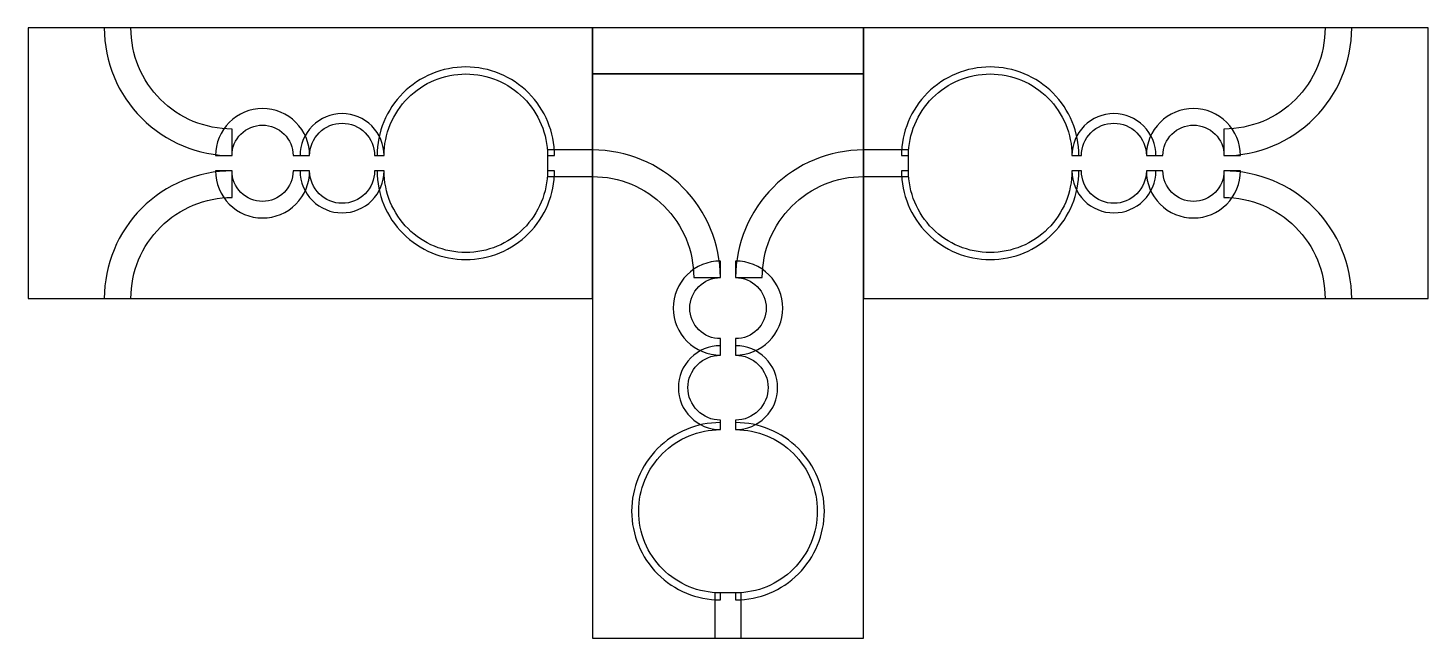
# Model space of a CAD drawing. Extents: x -92 to 92, y -15 to 65.
import ezdxf

# ---------------------------------------------------------------- set-up
doc = ezdxf.new("R2010")
doc.units = 0

msp = doc.modelspace()

# ---------------------------------------------------------------- linework, layer by layer
at = {"layer": 'FLAN'}
for points in [[(-17.745, 29.535), (-17.745, 65.025), (-91.77, 65.025), (-91.77, 29.535)], [(17.745, 59.025), (17.745, 65.025), (-17.745, 65.025), (-17.745, 59.025)], [(17.745, 65.025), (17.745, 29.535), (91.77, 29.535), (91.77, 65.025)], [(-17.745, -15), (17.745, -15), (17.745, 59.025), (-17.745, 59.025)]]:
    msp.add_lwpolyline(points, close=True, dxfattribs=at)
at = {"layer": 'PEC'}
for points in [[(-65.025, 48.28), (-65.025, 51.77, -0.198912), (-74.3977, 55.6523, -0.198912), (-78.28, 65.025), (-81.77, 65.025, 0.198912), (-76.865503, 53.184497, 0.198912)], [(65.025, 51.77), (65.025, 48.28, 0.198912), (76.865503, 53.184497, 0.198912), (81.77, 65.025), (78.28, 65.025, -0.198912), (74.3977, 55.6523, -0.198912)], [(-23.665, 48.28), (-22.745, 48.28, 0.414214), (-34.375, 59.91, 0.414214), (-46.005, 48.28), (-45.085, 48.28, -0.414214), (-34.375, 58.99, -0.414214)], [(22.745, 48.28), (23.665, 48.28, -0.414214), (34.375, 58.99, -0.414214), (45.085, 48.28), (46.005, 48.28, 0.414214), (34.375, 59.91, 0.414214)], [(-57.015, 48.28), (-54.845, 48.28, 0.414214), (-61.02, 54.455, 0.414214), (-67.195, 48.28), (-65.025, 48.28, -0.414214), (-61.02, 52.285, -0.414214)], [(-46.335, 48.28), (-45.085, 48.28, 0.414214), (-50.59, 53.785, 0.414214), (-56.095, 48.28), (-54.845, 48.28, -0.414214), (-50.59, 52.535, -0.414214)], [(45.085, 48.28), (46.335, 48.28, -0.414214), (50.59, 52.535, -0.414214), (54.845, 48.28), (56.095, 48.28, 0.414214), (50.59, 53.785, 0.414214)], [(54.845, 48.28), (57.015, 48.28, -0.414214), (61.02, 52.285, -0.414214), (65.025, 48.28), (67.195, 48.28, 0.414214), (61.02, 54.455, 0.414214)], [(-4.49, 32.28), (-1, 32.28, 0.198912), (-5.904497, 44.120503, 0.198912), (-17.745, 49.025), (-17.745, 45.535, -0.198912), (-8.3723, 41.6527, -0.198912)], [(1, 32.28), (4.49, 32.28, -0.198912), (8.3723, 41.6527, -0.198912), (17.745, 45.535), (17.745, 49.025, 0.198912), (5.904497, 44.120503, 0.198912)], [(-65.025, 42.79), (-65.025, 46.28, 0.198912), (-76.865503, 41.375503, 0.198912), (-81.77, 29.535), (-78.28, 29.535, -0.198912), (-74.3977, 38.9077, -0.198912)], [(-54.845, 46.28), (-57.015, 46.28, -0.414214), (-61.02, 42.275, -0.414214), (-65.025, 46.28), (-67.195, 46.28, 0.414214), (-61.02, 40.105, 0.414214)], [(-45.085, 46.28), (-46.335, 46.28, -0.414214), (-50.59, 42.025, -0.414214), (-54.845, 46.28), (-56.095, 46.28, 0.414214), (-50.59, 40.775, 0.414214)], [(-22.745, 46.28), (-23.665, 46.28, -0.414214), (-34.375, 35.57, -0.414214), (-45.085, 46.28), (-46.005, 46.28, 0.414214), (-34.375, 34.65, 0.414214)], [(23.665, 46.28), (22.745, 46.28, 0.414214), (34.375, 34.65, 0.414214), (46.005, 46.28), (45.085, 46.28, -0.414214), (34.375, 35.57, -0.414214)], [(46.335, 46.28), (45.085, 46.28, 0.414214), (50.59, 40.775, 0.414214), (56.095, 46.28), (54.845, 46.28, -0.414214), (50.59, 42.025, -0.414214)], [(57.015, 46.28), (54.845, 46.28, 0.414214), (61.02, 40.105, 0.414214), (67.195, 46.28), (65.025, 46.28, -0.414214), (61.02, 42.275, -0.414214)], [(65.025, 46.28), (65.025, 42.79, -0.198912), (74.3977, 38.9077, -0.198912), (78.28, 29.535), (81.77, 29.535, 0.198912), (76.865503, 41.375503, 0.198912)], [(-1, 22.1), (-1, 24.27, -0.414214), (-5.005, 28.275, -0.414214), (-1, 32.28), (-1, 34.45, 0.414214), (-7.175, 28.275, 0.414214)], [(1, 24.27), (1, 22.1, 0.414214), (7.175, 28.275, 0.414214), (1, 34.45), (1, 32.28, -0.414214), (5.005, 28.275, -0.414214)], [(-1, 12.34), (-1, 13.59, -0.414214), (-5.255, 17.845, -0.414214), (-1, 22.1), (-1, 23.35, 0.414214), (-6.505, 17.845, 0.414214)], [(1, 13.59), (1, 12.34, 0.414214), (6.505, 17.845, 0.414214), (1, 23.35), (1, 22.1, -0.414214), (5.255, 17.845, -0.414214)], [(-1, -10), (-1, -9.08, -0.414214), (-11.71, 1.63, -0.414214), (-1, 12.34), (-1, 13.26, 0.414214), (-12.63, 1.63, 0.414214)], [(1, -9.08), (1, -10, 0.414214), (12.63, 1.63, 0.414214), (1, 13.26), (1, 12.34, -0.414214), (11.71, 1.63, -0.414214)]]:
    msp.add_lwpolyline(points, format="xyb", close=True, dxfattribs=at)
for points in [[(-23.665, 45.535), (-17.745, 45.535), (-17.745, 49.025), (-23.665, 49.025)], [(23.665, 49.025), (17.745, 49.025), (17.745, 45.535), (23.665, 45.535)], [(-1.745, -9.08), (-1.745, -15), (1.745, -15), (1.745, -9.08)]]:
    msp.add_lwpolyline(points, close=True, dxfattribs=at)

doc.saveas('drawing.dxf')
